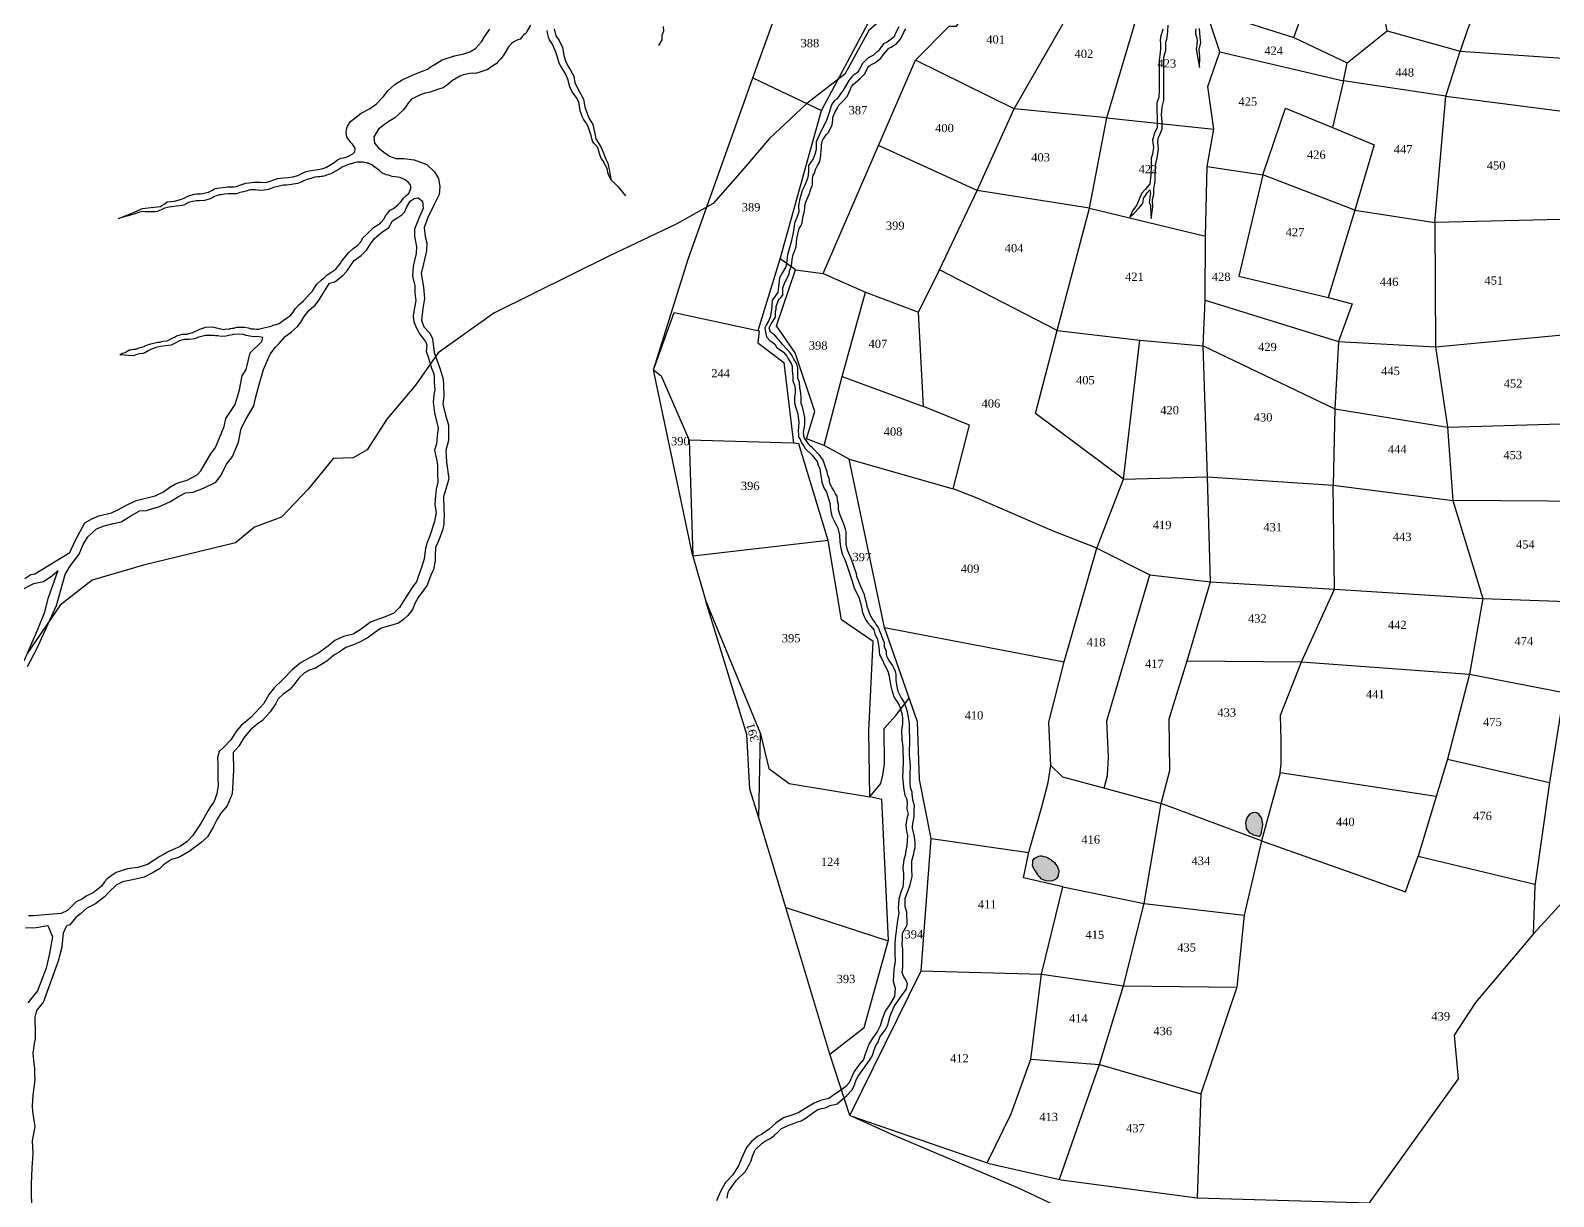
# Model space of a CAD drawing. Header units: inches. Extents: x 52 to 875, y -20 to 782.
# Drawn here: x 424.8 to 661.5, y 295.7 to 476.9 of the extents above; entities that cross this region are included whole.
import ezdxf

# ---------------------------------------------------------------- set-up
doc = ezdxf.new("R2010")
doc.units = ezdxf.units.IN
doc.header["$MEASUREMENT"] = 0
doc.linetypes.add('ACAD_ISO02W100', pattern=[15, 12, -3])
doc.linetypes.add('BORDER', pattern=[1.75, 0.5, -0.25, 0.5, -0.25, 0, -0.25])
for name, color, linetype in [('CARTTRACK', 30, 'ACAD_ISO02W100'), ('NALA', 4, 'Continuous'), ('SURVEY_BND', 7, 'Continuous'), ('SURVEY_NO', 7, 'Continuous'), ('WATER_BODY', 4, 'Continuous')]:
    doc.layers.add(name, color=color, linetype=linetype)
doc.layers.add('VILL_BOUNDARY', color=6, linetype='BORDER', lineweight=30)
doc.styles.get("Standard").update_dxf_attribs({"font": 'TIMES.TTF'})

msp = doc.modelspace()

# ---------------------------------------------------------------- hatches: boundary and pattern name
at = {"layer": 'WATER_BODY', "linetype": 'ByBlock'}
h = msp.add_hatch(dxfattribs=at)
h.set_pattern_fill('DASH', color=256, scale=10, style=0)
h.paths.add_polyline_path([(584.6, 346.36), (584.43, 346.8), (584.34, 347.05), (584.07, 347.38), (583.91, 347.6), (583.66, 347.83), (583.47, 348), (583.36, 348.09), (583.13, 348.19), (582.99, 348.31), (582.82, 348.41), (582.59, 348.48), (582.23, 348.55), (581.99, 348.64), (581.77, 348.65), (581.5, 348.6), (581.01, 348.4), (580.76, 348.22), (580.58, 347.91), (580.55, 347.58), (580.53, 347.16), (580.71, 346.63), (580.96, 346.32), (581.27, 345.83), (581.44, 345.48), (581.71, 345.28), (581.88, 345.09), (582.05, 344.98), (582.33, 344.87), (582.66, 344.78), (583.1, 344.72), (583.6, 344.75), (584.07, 344.96), (584.22, 345.13), (584.37, 345.29), (584.45, 345.46), (584.57, 345.94), (584.62, 346.05)])
h.paths.add_polyline_path([(616.33, 353.57), (616.22, 354.07), (616.14, 354.44), (615.99, 354.69), (615.79, 354.99), (615.68, 355.12), (615.55, 355.22), (615.39, 355.32), (615.12, 355.38), (614.71, 355.33), (614.47, 355.23), (614.2, 355.05), (613.85, 354.68), (613.66, 354.06), (613.62, 353.72), (613.68, 353.44), (613.73, 352.91), (614, 352.53), (614.2, 352.3), (614.49, 352.11), (614.87, 351.92), (615.29, 351.79), (615.61, 351.73), (615.83, 351.71), (615.97, 351.85), (616.07, 352.07), (616.12, 352.31), (616.17, 352.7), (616.24, 353.12)])
h.paths.add_polyline_path([(366.63, 584.48), (366.45, 585.31), (366.24, 585.86), (365.96, 586.33), (365.78, 586.39), (365.52, 586.57), (365.28, 586.57), (364.94, 586.57), (364.65, 586.35), (364.21, 585.98), (363.89, 585.6), (363.52, 585.16), (363.17, 584.72), (362.7, 584.33), (362.09, 583.96), (361.7, 583.67), (361.26, 583.28), (361, 582.7), (361, 582.12), (361.14, 581.65), (361.37, 581.44), (361.57, 581.3), (362.25, 581.24), (362.62, 581.25), (363.08, 581.26), (363.88, 581.58), (364.24, 581.76), (364.47, 581.92), (364.98, 582.14), (365.54, 582.53), (365.77, 582.82), (366.25, 583.32), (366.34, 583.5), (366.45, 583.73)])
h.paths.add_polyline_path([(689.31, 597.19), (688.65, 597.72), (688.38, 597.76), (687.85, 597.63), (687.6, 597.49), (687.11, 597.18), (686.94, 596.96), (686.68, 596.78), (687.26, 596.32), (688.26, 596.18), (689.15, 596.66)])

# ---------------------------------------------------------------- linework, layer by layer
at = {"layer": 'CARTTRACK', "linetype": 'ByBlock'}
for points in [[(598.89, 506.63), (588.19, 504.1), (585.86, 503.54), (583.14, 504), (580.86, 503.68), (575.99, 498.14), (571.46, 493.9), (567.62, 489.2), (561.86, 482.85), (555.1, 476.9), (551.36, 470.14)], [(551.36, 470.14), (545.47, 465.56), (539.65, 460.13), (535.04, 454.75), (530.89, 450.01), (525.16, 446.83), (514.7, 441.87), (496.82, 432.97), (488.14, 426.8), (484.65, 421.78), (480.2, 416.52), (477.12, 411.75), (474.93, 410.53), (471.83, 410.41), (467.94, 405.63), (463.81, 401.26), (459.59, 399.73), (456.68, 397.3), (442.34, 393.82), (434.36, 391.51), (429.42, 387.63), (424.3, 380.12)]]:
    msp.add_lwpolyline(points, dxfattribs=at)
at = {"layer": 'NALA'}
for points in [[(423.9, 391.77), (424.83, 392.36), (425.48, 392.5), (430.91, 395.81), (431.73, 397.63), (433.25, 400.43), (434.31, 401.02), (435.43, 401.51), (437.4, 401.94), (438.39, 402.4), (439.63, 403.1), (441.24, 403.87), (444.19, 404.6), (445.46, 405.21), (446.44, 405.95), (447.31, 406.44), (448.05, 406.72), (449.14, 407.02), (449.81, 407.42), (450.72, 407.85), (451.27, 408.48), (452.21, 410.08), (452.81, 411.15), (453.55, 412.13), (454.9, 415.38), (455.18, 416.63), (456.6, 418.8), (457.26, 421.06), (457.69, 423.26), (458.34, 424.22), (458.92, 426.83), (460.74, 428.6), (460.93, 429.21), (460.1, 429.37), (459.51, 429.32), (458.89, 429.41), (458.34, 429.53), (457.91, 429.67), (457.1, 429.7), (456.39, 429.66), (455.86, 429.55), (455.13, 429.42), (454.41, 429.34), (453.9, 429.44), (453.76, 429.44), (453.67, 429.46), (453.57, 429.48), (453.27, 429.51), (453.17, 429.51), (453.04, 429.53), (452.87, 429.54), (452.74, 429.54), (452.61, 429.54), (452.45, 429.54), (452.14, 429.54), (451.97, 429.53), (451.39, 429.37), (450.91, 429.25), (450.59, 429.08), (450.21, 429), (449.47, 428.89), (448.7, 428.89), (447.94, 428.69), (447.17, 428.28), (446.66, 427.99), (445.77, 427.89), (445.02, 427.8), (444.32, 427.65), (443.6, 427.41), (443.08, 427.14), (442.59, 426.81), (442.25, 426.73), (441.76, 426.67), (441.35, 426.58), (440.83, 426.37), (438.68, 426.52), (439.05, 426.76), (439.49, 426.89), (439.65, 426.98), (439.82, 427.08), (439.95, 427.16), (440.13, 427.28), (440.36, 427.31), (440.62, 427.34), (440.84, 427.37), (441.02, 427.38), (441.21, 427.41), (441.63, 427.58), (442.28, 427.78), (442.44, 427.81), (442.57, 427.89), (442.7, 427.98), (442.86, 428.04), (443.05, 428.08), (443.49, 428.2), (444.38, 428.44), (444.57, 428.48), (444.72, 428.48), (444.84, 428.5), (445.04, 428.55), (445.23, 428.61), (445.44, 428.65), (446.06, 428.7), (446.94, 429.13), (447.17, 429.25), (447.51, 429.44), (447.7, 429.51), (448.44, 429.74), (448.72, 429.75), (449.08, 429.75), (449.25, 429.78), (449.46, 429.82), (449.62, 429.88), (450.02, 429.99), (450.57, 430.23), (450.68, 430.3), (450.89, 430.41), (451.14, 430.5), (451.45, 430.61), (452.05, 430.83), (453.08, 430.85), (453.5, 430.74), (453.67, 430.69), (453.97, 430.64), (454.77, 430.47), (455.2, 430.53), (455.51, 430.5), (455.72, 430.56), (455.78, 430.59), (455.93, 430.62), (456.13, 430.65), (456.4, 430.66), (456.89, 430.79), (457.1, 430.8), (457.37, 430.82), (457.66, 430.83), (457.93, 430.83), (458.07, 430.82), (458.62, 430.7), (458.95, 430.58), (459.09, 430.54), (459.3, 430.53), (459.54, 430.53), (459.88, 430.51), (460.27, 430.51), (460.63, 430.63), (462.36, 431.04), (462.48, 431.1), (463, 431.22), (463.42, 431.38), (464.05, 431.85), (464.73, 432.31), (465.18, 432.64), (465.62, 433.14), (466, 433.7), (466.5, 434.26), (467.21, 434.88), (467.71, 435.44), (468.22, 435.97), (468.63, 436.41), (468.95, 436.95), (469.3, 437.5), (469.96, 438.14), (470.47, 438.55), (470.91, 438.92), (471.62, 439.39), (472.25, 439.85), (472.58, 440.26), (472.94, 440.67), (473.14, 441.02), (474.21, 442.39), (474.95, 443.05), (475.61, 443.52), (476.17, 444.13), (476.46, 444.7), (476.97, 445.16), (477.63, 445.83), (478.1, 446.28), (478.79, 446.71), (479.08, 446.89), (479.3, 447.12), (479.69, 447.62), (480.06, 448.26), (480.42, 448.68), (480.77, 449.04), (480.88, 449.11), (481.1, 449.2), (481.27, 449.32), (481.46, 449.45), (481.67, 449.57), (481.83, 449.76), (482.41, 450.35), (482.78, 450.87), (483.19, 451.26), (483.6, 451.6), (483.88, 452.35), (483.91, 452.61), (483.89, 452.78), (483.81, 453), (483.54, 453.29), (483.05, 453.7), (482.19, 454.08), (481.49, 454.18), (481, 454.22), (480.43, 454.41), (480.08, 454.49), (479.39, 454.82), (479.04, 455.18), (478.3, 455.67), (477.83, 456.02), (477.5, 456.2), (477.29, 456.28), (477.11, 456.32), (476.94, 456.36), (476.72, 456.39), (476.52, 456.44), (476.31, 456.44), (476.07, 456.44), (475.79, 456.44), (475.59, 456.44), (475.16, 456.36), (474.65, 456.2), (474.52, 456.17), (474.23, 456.07), (473.71, 455.9), (473.24, 455.68), (472.59, 455.26), (472.29, 455.13), (471.85, 454.85), (471.46, 454.65), (470.94, 454.46), (470.4, 454.27), (470.18, 454.24), (469.99, 454.21), (469.75, 454.2), (469.46, 454.15), (468.98, 454.14), (468.34, 453.94), (467.78, 453.74), (467.29, 453.53), (466.84, 453.36), (466.27, 453.13), (465.38, 452.96), (464.56, 452.88), (464.06, 452.87), (463.42, 452.73), (462.57, 452.5), (461.78, 452.19), (461.1, 452.1), (460.48, 452.04), (460.08, 452.08), (459.73, 452.16), (459.31, 452.17), (458.89, 452.15), (458.34, 451.95), (457.89, 451.83), (457.31, 451.72), (456.85, 451.55), (456.35, 451.54), (455.84, 451.51), (455.53, 451.52), (454.93, 451.47), (454.41, 451.39), (454.14, 451.38), (453.83, 451.28), (453.3, 451.05), (452.96, 450.85), (452.56, 450.68), (451.84, 450.5), (451.07, 450.44), (450.57, 450.44), (449.99, 450.33), (449.33, 450.19), (448.61, 449.79), (448, 449.69), (447.5, 449.61), (446.69, 449.5), (446.36, 449.45), (446.09, 449.43), (445.86, 449.36), (445.61, 449.29), (445.33, 449.17), (445.19, 449.08), (444.72, 448.88), (444.5, 448.8), (444.14, 448.73), (443.92, 448.71), (443.73, 448.76), (443.13, 448.72), (442.78, 448.75), (442.55, 448.76), (442.36, 448.78), (442.01, 448.73), (441.72, 448.7), (441.41, 448.56), (441.06, 448.45), (438.47, 447.68), (440.42, 448.5), (441.48, 448.96), (442.22, 449.23), (443.95, 449.44), (444.53, 449.49), (444.98, 449.59), (445.23, 449.74), (445.58, 449.93), (446.03, 450.3), (447.2, 450.4), (448.13, 450.66), (448.68, 450.84), (449.26, 451.17), (449.71, 451.35), (450.28, 451.5), (450.67, 451.51), (450.99, 451.52), (451.24, 451.53), (451.56, 451.6), (452.02, 451.68), (452.46, 451.79), (453.09, 452.12), (453.27, 452.25), (453.55, 452.38), (454.19, 452.46), (455.14, 452.59), (455.39, 452.63), (455.96, 452.63), (456.39, 452.63), (456.78, 452.68), (457.66, 452.96), (458.28, 453.2), (458.74, 453.25), (459.57, 453.36), (460.53, 453.34), (461.35, 453.32), (462.18, 453.55), (463.19, 453.91), (464.1, 454.01), (464.9, 454.08), (465.58, 454.17), (466.35, 454.4), (466.96, 454.7), (467.5, 454.94), (468.09, 455.12), (468.78, 455.22), (469.47, 455.34), (470.1, 455.4), (470.69, 455.64), (471.34, 456), (471.98, 456.39), (472.49, 456.84), (473.07, 457.08), (473.51, 457.11), (474, 457.3), (474.88, 457.73), (475.21, 458.08), (475.25, 458.47), (475.2, 458.75), (475.07, 458.95), (474.84, 459.23), (474.63, 459.46), (474.25, 459.95), (473.94, 460.32), (473.87, 461.09), (473.89, 461.57), (474.04, 462.04), (474.52, 462.79), (476.2, 464.05), (477.6, 464.78), (478.55, 465.51), (479.68, 466.66), (480.31, 467.53), (481.46, 468.59), (482.56, 469.23), (483.57, 469.72), (484.63, 470.18), (486.52, 470.89), (487.08, 471.3), (487.52, 471.56), (488.75, 472.37), (490.67, 473), (492.12, 473.27), (493.05, 473.62), (493.93, 474.1), (494.88, 475.13), (495.4, 476.01), (496.2, 477.1)], [(502.49, 477.72), (501.99, 476.84), (501.83, 476.51), (501.48, 476.24), (501.27, 476.02), (500.88, 475.59), (500.54, 475.47), (500.01, 475.2), (499.58, 474.97), (499.09, 474.4), (498.55, 473.5), (498.25, 472.97), (497.78, 472.39), (497.49, 472.08), (497.16, 471.74), (496.64, 471.44), (495.75, 470.82), (495.42, 470.71), (494.48, 470.38), (493.98, 470.23), (493.45, 470.26), (493.07, 470.23), (492.58, 470.11), (492.05, 470.05), (491.5, 469.84), (490.75, 469.37), (490.45, 469.21), (489.65, 468.51), (488.92, 468.03), (488.21, 467.81), (486.93, 467.33), (486.2, 467.2), (485.62, 467), (484.42, 466.44), (484.02, 466.26), (483.44, 465.59), (483.16, 465.17), (482.74, 464.58), (481.44, 463.32), (480.33, 462.65), (479.83, 462.3), (478.86, 461.58), (478.16, 460.38), (478.24, 459.42), (478.88, 458.69), (479.7, 457.99), (480.61, 457.39), (481.55, 457.03), (482.82, 457.03), (484.41, 456.82), (486.37, 456.09), (487.59, 454.96), (488.2, 453.92), (488.39, 452.6), (488.31, 451.44), (487.48, 449.79), (486.53, 447.83), (485.98, 446.29), (486.15, 444.92), (486.4, 443.93), (486.32, 442.67), (485.87, 440.66), (485.5, 439.13), (485.89, 437.01), (486.01, 435.25), (485.75, 433.72), (485.58, 431.91), (485.92, 430.86), (486.85, 429.87), (487.29, 429.01), (487.54, 426.89), (488.45, 424.28), (488.93, 422.72), (488.98, 421.75), (489.04, 420.1), (488.9, 418.77), (489.29, 417.19), (489.77, 415.6), (489.74, 414.76), (489.74, 413.2), (489.37, 411.66), (489.38, 410.79), (489.43, 409.84), (489.83, 407.22), (488.98, 404.46), (489.03, 402.55), (489.06, 401.43), (489.04, 400.75), (489.04, 400.19), (488.9, 399.4), (488.41, 398.12), (488.11, 397.34), (487.76, 396.56), (487.68, 395.4), (487.68, 394.51), (487.43, 393.17), (487.03, 392.26), (486.46, 390.7), (485.77, 389.76), (485.06, 388.81), (484.55, 387.87), (484.15, 386.92), (483.43, 386.01), (482.76, 385.39), (482, 384.79), (481.32, 384.63), (480.23, 384.28), (479.29, 384.06), (478.1, 383.19), (477.1, 382.49), (475.92, 381.85), (474.99, 381.44), (473.78, 381.05), (472.77, 380.33), (471.93, 379.86), (470.85, 378.91), (469.01, 377.77), (468.25, 377.57), (467.37, 377.08), (466.48, 376.25), (465.9, 375.41), (465.11, 374.52), (464.04, 373.79), (463.31, 373.05), (462.93, 372.31), (462.07, 371.04), (460.87, 369.71), (460, 369.1), (458.92, 368.2), (457.94, 366.98), (457.15, 365.68), (456.3, 364.7), (456.34, 361.97), (456.13, 358.27), (455.38, 356.43), (454.38, 355.26), (453.82, 354.37), (453.18, 353.11), (452.29, 351.62), (451.29, 350.67), (449.47, 349.31), (447.83, 348.37), (446.7, 348.09), (445.48, 347.24), (444.83, 346.63), (443.87, 346.05), (442.45, 345.34), (440.66, 344.94), (439.09, 344.59), (438.1, 344.11), (437.09, 343.11), (436.32, 342.28), (434.88, 341.17), (433.53, 340.52), (432.58, 339.66), (431.82, 339.06), (430.88, 337.87), (430.45, 337.84)], [(506.96, 471.86), (506.96, 471.86), (506.68, 472.77), (506.44, 473.53), (506.35, 473.83), (506.14, 474.28), (505.9, 474.79), (505.46, 475.45), (505.29, 475.87), (505.18, 476.29), (505.11, 476.93)], [(506.17, 477.19), (506.45, 476.07), (506.98, 475.37), (507.45, 474.29), (507.69, 473.1), (507.96, 472.21), (508.31, 471.4), (508.74, 470.77), (509.21, 469.84), (509.37, 468.76), (510.04, 467.5), (510.73, 466.22), (510.96, 465.03), (511.34, 463.85), (511.67, 463.16), (512.21, 462.29), (512.49, 460.89), (512.68, 460.1), (513.02, 459.52), (513.55, 458.61), (513.89, 457.75), (514.15, 457.02), (514.5, 456.3), (514.77, 455.04), (514.97, 453.76), (516.11, 452.63), (517.24, 451.21)], [(523.14, 477.55), (523.16, 476.8), (522.89, 476.16), (522.93, 475.44), (522.37, 474.59)], [(559.75, 477.51), (559.18, 476.39), (559.01, 475.91), (557.91, 475.12), (557.35, 474.82), (556.51, 473.68), (556.24, 473.48), (555.79, 473.09), (554.96, 472.66), (554.07, 471.81), (553.5, 470.71), (553.25, 470.33), (552.96, 470.15), (552.71, 469.97), (552.45, 469.71), (551.97, 469.17), (551.39, 468.14), (551.11, 467.66), (550.57, 466.9), (550.13, 466.25), (549.73, 466.03), (549.28, 465.37), (548.9, 464.15), (548.52, 462.91), (548.04, 462.03), (547.43, 460.73), (546.92, 459.63), (546.92, 458.42), (546.68, 457.62), (546.44, 456.97), (546.05, 456.47), (545.72, 455.94), (545.7, 455.01), (545.61, 454.06), (545.16, 452.97), (544.74, 452.05), (544.3, 450.56), (544.14, 449.74), (544.2, 448.73), (543.9, 447.87), (543.55, 446.99), (543.42, 446.07), (543.25, 445.24), (543.07, 444.28), (542.82, 443.28), (542.46, 442.13), (542.36, 441.05), (542.16, 440.18), (541.65, 439.31), (541.19, 438.46), (541.05, 437.1), (540.92, 436.25), (540.4, 435.45), (540.06, 435.01), (540.02, 434.18), (539.95, 433.49), (539.73, 432.35), (539.51, 431.74), (539.11, 431.11), (538.94, 430.69), (539.01, 430.01), (539.16, 429.32), (539.74, 428.7), (540.15, 428.45), (540.47, 428.15), (540.74, 427.72), (541.15, 427.37), (541.83, 426.92), (542.33, 426.32), (542.53, 425.87), (543.07, 425.04), (543.18, 424.7), (543.18, 424.13), (543.26, 423.07), (543.26, 422.49), (543.43, 422.05), (543.56, 421.65), (543.63, 421.11), (543.63, 420.56), (543.53, 419.96), (543.53, 419.56), (543.53, 419.03), (543.74, 418.3), (543.91, 417.86), (544.07, 417.29), (544.12, 416.86), (544.19, 416.02), (544.17, 415.25), (544.08, 414.71), (544.17, 414.13), (544.17, 413.74), (544.43, 413.43), (544.55, 412.93), (544.98, 412.31), (545.19, 411.97), (546.34, 410.88), (546.6, 410.52), (547.05, 409.95), (547.19, 409.38), (547.46, 408.83), (547.52, 408.38), (547.64, 407.74), (547.75, 406.74), (548.11, 405.84), (548.51, 405.18), (548.7, 404.5), (549.02, 403.51), (549.14, 402.43), (549.35, 401.46), (549.91, 400.29), (550.26, 399.6), (550.52, 398.48), (550.59, 397.43), (550.72, 396.4), (550.97, 395.43), (551.33, 394.71), (551.54, 394.13), (552.46, 391.49), (552.86, 390.15), (553.48, 388.94), (553.8, 387.95), (554, 387.04), (554.1, 386.47), (554.54, 385.37), (554.89, 384.91), (555.39, 384.32), (555.85, 383.8), (556.03, 383.17), (556.42, 382.25), (556.63, 381.08), (556.76, 379.89), (557.11, 379.27), (557.56, 378.24), (558.03, 377.36), (558.26, 376.57), (558.31, 376.14), (558.5, 375), (558.68, 374.21), (559.01, 373.25), (559.39, 372.75), (559.79, 372.09), (559.93, 371.68), (560.23, 370.79), (560.29, 370.08), (560.29, 369.15), (560.15, 368.19), (560.23, 366.77), (560.34, 365.48), (560.39, 363.08), (560.33, 360.84), (560.51, 358.9), (560.66, 358.08), (560.91, 357.58), (561.04, 356.98), (561.01, 355.94), (561.18, 355.14), (561.06, 354.67), (560.81, 353.51), (560.88, 352.83), (560.98, 352.23), (561.09, 351.83), (561.05, 350.98), (561, 350.21), (560.83, 349.48), (560.73, 348.7), (560.51, 348.06), (560.38, 346.81), (560.45, 345.84), (560.45, 345.36), (560.41, 344.31), (560.36, 343.76), (560.05, 343.01), (559.74, 341.91), (559.69, 341.14), (559.65, 340.56), (559.73, 339.74), (559.53, 338.68), (559.16, 335.78), (559.13, 335), (559.1, 334.11), (559.11, 333.4), (559.18, 332.31), (558.95, 330.98), (558.86, 329.19), (559.18, 328.08), (559.08, 326.81), (558.42, 325.63), (557.63, 324.54), (557.11, 323.1), (556.84, 322.21), (556.44, 321.43), (555.7, 320.39), (555.14, 319.48), (554.53, 317.82), (554.24, 317.02), (553.64, 316.26), (552.79, 315.16), (552.01, 313.4), (551.49, 312.8), (550.68, 312.18), (549.78, 311.64), (548.88, 310.95), (547.55, 310.63), (546.58, 310.22), (545.16, 309.38), (544.18, 308.79), (543.13, 308.37), (541.82, 307.94), (540.67, 307.14), (539.6, 306.2), (538.58, 305.45), (537.77, 305.03), (536.85, 304.28), (536.06, 303.35), (535.31, 301.64), (534.84, 300.46), (533.93, 299.09), (532.79, 297.89), (532.01, 296.51), (531.42, 295.04)], [(533.04, 295.46), (533.15, 296.17), (533.3, 296.6), (533.84, 297.33), (534.53, 298.24), (535.84, 299.54), (536.52, 300.72), (536.81, 301.24), (536.99, 301.97), (537.44, 302.95), (538.52, 303.98), (539.14, 304.41), (539.63, 304.67), (540.08, 304.94), (540.41, 305.25), (540.95, 305.7), (541.5, 306.27), (542.63, 306.79), (543.37, 307.06), (543.88, 307.26), (544.54, 307.46), (545.35, 307.94), (546.33, 308.67), (546.71, 308.92), (547.14, 309.25), (547.71, 309.38), (548.32, 309.49), (549.09, 309.83), (550.18, 310.12), (550.94, 310.81), (551.65, 311.43), (552.49, 312.29), (552.86, 313.06), (553.11, 313.86), (553.4, 314.42), (554.46, 315.85), (555.25, 316.95), (555.66, 317.6), (555.75, 317.99), (555.87, 318.36), (556.03, 318.78), (556.23, 319.29), (556.47, 319.61), (556.77, 320.47), (557.08, 320.89), (557.36, 321.25), (557.55, 321.49), (557.76, 321.85), (558.02, 322.35), (558.2, 322.99), (558.4, 323.75), (558.99, 325.15), (559.21, 325.57), (559.83, 326.44), (560.42, 327.25), (560.92, 327.93), (561.07, 328.76), (560.8, 329.51), (560.53, 329.86), (560.27, 330.51), (560.34, 331.3), (560.36, 332.74), (560.36, 333.2), (560.36, 334.14), (560.27, 334.89), (560.3, 335.66), (560.33, 336.63), (561.02, 337.92), (560.99, 339.89), (560.75, 340.72), (560.71, 342.05), (561.17, 343.29), (561.49, 344.15), (561.81, 345.44), (561.76, 346.58), (561.76, 347.86), (562.05, 348.94), (562.11, 349.39), (562.26, 349.9), (562.27, 350.73), (562.23, 351.19), (562.15, 351.87), (561.84, 352.93), (561.84, 353.3), (561.9, 353.64), (562.01, 354.12), (562.11, 354.82), (562.13, 355.79), (562.16, 356.41), (561.93, 357.38), (561.85, 357.86), (561.79, 358.25), (561.79, 358.54), (561.71, 358.8), (561.55, 359.25), (561.48, 359.94), (561.49, 360.52), (561.5, 361.01), (561.52, 361.47), (561.53, 362.41), (561.48, 363.38), (561.45, 363.77), (561.42, 364.28), (561.42, 365.35), (561.46, 365.84), (561.39, 369.24), (561.3, 369.9), (561.1, 371.01), (560.91, 371.57), (560.69, 372.28), (560.52, 372.65), (560.1, 373.24), (559.63, 374.18), (559.44, 375.22), (559.35, 375.96), (559.33, 376.39), (559.33, 376.9), (559.2, 377.32), (558.96, 377.86), (558.75, 378.26), (558.26, 379.02), (558.02, 379.39), (557.87, 379.66), (557.8, 379.97), (557.8, 380.4), (557.54, 381.14), (557.54, 381.47), (557.52, 381.78), (557.38, 382.11), (557.26, 382.36), (557.15, 382.64), (557.05, 382.96), (556.8, 383.59), (556.62, 383.97), (556.41, 384.36), (556.24, 384.59), (556.02, 384.99), (555.62, 385.52), (555.28, 386.12), (554.81, 387.39), (554.79, 387.85), (554.59, 388.33), (554.43, 389.19), (553.66, 390.89), (553.4, 391.53), (553.23, 392.08), (553.16, 392.47), (552.33, 394.88), (551.78, 396.14), (551.55, 397.07), (551.55, 397.97), (551.55, 398.99), (551.43, 399.42), (551.12, 400.36), (550.61, 401.58), (550.36, 402.4), (550.39, 403.25), (550.2, 403.84), (550.18, 404.56), (549.91, 404.9), (549.78, 405.14), (549.66, 405.41), (549.5, 405.67), (549.39, 405.86), (549.17, 406.21), (549.01, 406.59), (548.98, 406.85), (548.95, 407.14), (548.71, 407.81), (548.61, 408.31), (548.25, 409.39), (548.11, 409.82), (547.97, 410.13), (547.62, 410.64), (547.4, 410.94), (546.31, 412.06), (546.01, 412.34), (545.68, 412.67), (545.53, 412.96), (545.35, 413.21), (545.09, 413.57), (544.97, 413.8), (544.97, 414.03), (544.94, 414.51), (545.12, 415.62), (545.12, 416.18), (545.12, 416.76), (544.99, 417.51), (544.77, 418.44), (544.56, 418.97), (544.54, 419.92), (544.49, 420.44), (544.48, 420.92), (544.38, 421.41), (544.31, 422.25), (544.06, 422.9), (544.03, 423.67), (544.03, 424.44), (543.9, 425.1), (543.42, 425.84), (543.11, 426.46), (542.88, 426.84), (541.72, 428.07), (541.36, 428.52), (540.4, 429.6), (539.81, 430.06), (539.61, 430.72), (539.9, 431.31), (540.6, 432.36), (540.56, 432.78), (540.56, 433.06), (540.6, 433.27), (540.66, 433.58), (540.69, 434.01), (540.99, 434.9), (541.13, 435.16), (541.39, 435.41), (541.69, 435.8), (541.74, 436.35), (541.74, 436.94), (542.08, 437.86), (542.71, 439.06), (542.77, 439.51), (543.05, 440.33), (543.17, 441.28), (543.21, 441.62), (543.34, 442.09), (543.46, 442.45), (543.79, 443.32), (543.91, 444.59), (544.26, 446.15), (544.56, 446.62), (544.72, 447.05), (544.75, 447.39), (544.84, 447.91), (545.1, 448.82), (545.13, 449.4), (545.13, 449.74), (545.28, 450.24), (545.66, 451.11), (545.85, 451.59), (545.89, 451.8), (546, 452.17), (546.1, 452.41), (546.3, 452.92), (546.35, 453.84), (546.43, 454.42), (546.62, 454.72), (546.77, 455.33), (547.08, 455.93), (547.47, 456.58), (547.63, 457.46), (547.63, 457.82), (547.65, 458.09), (547.67, 458.29), (547.7, 458.72), (547.7, 459.14), (547.88, 459.83), (547.93, 459.94), (548.12, 460.21), (548.3, 460.47), (548.48, 460.74), (548.76, 461.02), (549.06, 461.6), (549.38, 462.25), (549.42, 462.6), (549.5, 463.09), (549.5, 463.44), (549.86, 464.28), (550.19, 464.92), (550.44, 465.29), (550.71, 465.6), (551.04, 465.95), (551.69, 466.67), (552.24, 467.8), (552.38, 468.21), (552.67, 468.55), (553.68, 469.38), (554.4, 470.15), (554.73, 470.68), (554.92, 471.17), (555.07, 471.39), (555.23, 471.5), (555.62, 471.71), (556.14, 471.93), (556.94, 472.6), (557.36, 473.21), (557.69, 473.57), (557.99, 473.93), (558.2, 474.15), (558.55, 474.32), (558.87, 474.52), (559.31, 474.78), (559.98, 475.58), (560.49, 476.55), (560.82, 477.2)], [(600.75, 477.14), (600.38, 475.87), (600.36, 475.38), (600.39, 474.83), (600.41, 474.54), (600.41, 474.11), (600.34, 473.48), (600.21, 472.23), (600.21, 471.32), (600.19, 470.01), (600.19, 469.21), (600.19, 468.28), (600.19, 467.76), (600.14, 466.52), (599.84, 465.65), (599.82, 464.97), (599.84, 464.22), (599.87, 463.63), (599.88, 462.96), (599.91, 461.81), (599.4, 460.89), (599.3, 460.37), (599.17, 459.92), (599.2, 459.47), (599.32, 458.74), (599.18, 457.71), (598.94, 457.06), (598.94, 456.65), (598.94, 456.24), (598.94, 455.88), (598.88, 454.45), (598.79, 453.57), (598.73, 453.08), (598.36, 452.64), (598.02, 452.23), (597.44, 451.56), (597.08, 450.73), (596.75, 449.83), (596.42, 449.34), (596.12, 449.02), (595.66, 447.95), (596.29, 448.55), (597.01, 449.23), (597.36, 449.66), (597.56, 449.94), (597.72, 450.25), (597.74, 450.85), (598.01, 451.16), (598.34, 451.69), (598.73, 452.16), (598.86, 451.6), (598.76, 451.04), (598.69, 450.5), (598.66, 450.17), (598.84, 449.8), (598.86, 449.42), (598.97, 447.68), (599.19, 449.47), (599.16, 450.64), (599.37, 451.43), (599.37, 452.24), (599.6, 453.49), (599.62, 455.96), (599.92, 457.46), (600.11, 458.55), (600.01, 459.52), (600.03, 460.16), (600.29, 460.71), (600.67, 461.62), (600.67, 462.77), (600.58, 463.76), (600.67, 465.06), (600.94, 466.11), (600.92, 467.17), (600.92, 468.29), (600.9, 469.51), (600.92, 470.39), (600.9, 472.75), (601.07, 473.36), (601.22, 473.83), (601.22, 474.35), (601.25, 475.08), (601.4, 475.56), (601.5, 476.27), (601.57, 476.81), (601.61, 477.72)], [(605.9, 477.19), (605.87, 476.81), (605.84, 476.42), (605.98, 475.91), (606.1, 475.38), (606.06, 474.66), (605.96, 473.99), (606.1, 473.16), (606.47, 471.16), (606.52, 472.87), (606.41, 473.94), (606.66, 475.05), (606.59, 475.89), (606.47, 477.22)], [(515.39, 453.35), (514.97, 453.76), (514.63, 454.52), (514.51, 454.83), (514.45, 455.21), (514.43, 455.46), (514.15, 455.95), (513.74, 456.7), (513.56, 456.97), (513.4, 457.36), (513.21, 457.82), (512.96, 458.73), (512.55, 459.22), (512.34, 459.42), (512.12, 459.71), (511.95, 460.61), (511.68, 461.38), (511.56, 461.63), (511.44, 461.98), (511.31, 462.28), (511.14, 462.58), (510.96, 462.81), (510.75, 463.15), (510.55, 463.56), (510.35, 464.03), (510.21, 464.42), (510.14, 465.08), (510.07, 465.56), (509.74, 466.34), (509.4, 466.82), (508.95, 467.47), (508.6, 468.15), (508.29, 469.36), (507.93, 470.19), (507.37, 471.12), (507.21, 471.39), (506.96, 471.86)], [(424.35, 378.08), (425.79, 380.81), (428.85, 387.56), (430.19, 392.37), (430.93, 393.64), (432.38, 395.56), (433.01, 397.04), (433.7, 398.25), (435.07, 399.48), (436.24, 399.93), (437.66, 400.29), (438.9, 400.56), (440.41, 401.51), (441.76, 402.29), (442.82, 402.31), (443.82, 402.61), (444.84, 402.94), (446.56, 403.72), (447.82, 404.49), (448.9, 405.05), (450.07, 405.17), (451.66, 405.8), (453.59, 406.73), (454.42, 407.83), (455.25, 409.52), (456.17, 410.71), (457.14, 412.95), (457.56, 415.09), (458.31, 416.59), (459.49, 418.59), (459.79, 419.76), (460.35, 421.92), (461.02, 424.21), (462.06, 426.61), (462.88, 427.69), (463.45, 428.27), (464.39, 429.34), (465.38, 430.09), (466.27, 430.92), (466.79, 431.59), (467.35, 432.49), (468.03, 433.41), (468.45, 433.79), (469.06, 434.21), (469.57, 434.89), (470.21, 435.99), (471.26, 437.65), (472.09, 437.88), (473.33, 438.84), (473.98, 439.54), (475.1, 441.18), (476.18, 441.94), (477.01, 442.79), (477.71, 443.79), (478.24, 444.57), (479.36, 445.53), (480.47, 446.28), (481.08, 447.34), (481.88, 447.83), (482.49, 448.26), (482.9, 448.69), (483.3, 449.5), (483.8, 450.37), (484.43, 450.8), (485.07, 450.91), (485.71, 450.38), (485.82, 449.25), (485.19, 447.86), (484.47, 446.05), (484.47, 444.93), (484.76, 443.28), (484.73, 442.25), (484.26, 440.31), (484.15, 438.74), (484.55, 437.23), (484.55, 436.09), (484.67, 434.98), (484.45, 433.86), (484.29, 432.5), (484.35, 431.63), (484.85, 430.57), (485.3, 429.73), (485.59, 429.33), (485.9, 428.88), (486.2, 428.59), (486.37, 428.04), (486.27, 427.02), (486.53, 426.35), (487.12, 424.46), (487.5, 423.58), (487.55, 422.99), (487.55, 422.21), (487.63, 421.06), (487.48, 420.31), (487.39, 419.14), (487.59, 417.5), (487.93, 416.01), (488.17, 415.11), (488, 413.9), (487.88, 412.68), (487.57, 411.68), (487.97, 410.04), (488.06, 409.32), (488.06, 408.08), (488.08, 406.75), (487.82, 405.66), (487.68, 404.07), (487.62, 403.21), (487.86, 402), (487.57, 400.62), (486.85, 398.39), (486.45, 397.33), (486.2, 396.39), (486, 394.8), (485.55, 393.45), (485.16, 392.31), (484.76, 391.22), (484.2, 390.5), (483.19, 388.93), (482.15, 387.24), (481.24, 386.39), (479.92, 385.82), (478.86, 385.42), (477.62, 384.95), (476.17, 383.9), (474.93, 383.11), (473.45, 382.73), (472.08, 382.13), (471.13, 381.3), (469.43, 380.08), (468.05, 379.36), (466.7, 378.58), (465.49, 377.61), (463.96, 376), (462.69, 374.75), (461.84, 373.73), (461.05, 372.34), (459.05, 370.14), (457.53, 368.89), (456.84, 368.14), (455.92, 366.69), (454.81, 365.5), (454.11, 364.86), (453.87, 363.87), (453.91, 362.96), (453.89, 362.03), (453.89, 360.82), (453.98, 359.61), (453.76, 358.29), (453.31, 357.01), (452.76, 356.32), (452.39, 355.7), (451.33, 353.8), (449.96, 351.78), (449.12, 350.85), (448.06, 350.1), (446.89, 349.61), (446.08, 349.24), (445.57, 348.91), (444.88, 348.53), (443, 347.33), (441.47, 346.86), (439.9, 346.62), (439.02, 346.4), (438.09, 346.04), (437.36, 345.56), (436.72, 345.09), (436.32, 344.59), (435.81, 343.94), (434.52, 342.92), (433.46, 342.36), (432.86, 341.99), (431.9, 341.53), (430.54, 340.14), (429.58, 339.7), (425.2, 339.31), (424.49, 339.33)], [(429.11, 392.92), (428.13, 392.12), (426.82, 391.26), (425.27, 390.94), (423.27, 389.88)], [(428.99, 392.82), (427.5, 388.57), (426.91, 386.35), (425.8, 383.59), (423.79, 378.92)], [(424.01, 337.49), (425.66, 337.5), (427.5, 337.85), (428.2, 336.05), (427.76, 333.49), (427.24, 331.18), (425.9, 327.66), (424.36, 325.8)], [(425.15, 291.3), (424.93, 295.91), (424.98, 297.65), (425.08, 300.17), (425.2, 302.36), (425.12, 304.38), (425.53, 306.61), (425.17, 308.9), (425.1, 309.77), (425.2, 311.47), (425.53, 313.85), (425.48, 314.82), (425.48, 315.63), (425.35, 316.32), (425.22, 317.97), (425.4, 319.47), (425.58, 320.21), (425.58, 321.2), (425.58, 321.86), (425.53, 322.73), (425.53, 323.59), (425.76, 324.64), (426.83, 325.91), (429.14, 332.33), (429.71, 334.53), (429.95, 336.69), (430.45, 337.84)]]:
    msp.add_lwpolyline(points, dxfattribs=at)
at = {"layer": 'SURVEY_BND'}
for points in [[(621.13, 475.85), (625.64, 488.36), (627.28, 492.97), (629.99, 497.1), (628.79, 500.44), (626.04, 504.23), (622.17, 508.97), (614.74, 510.94), (612.56, 506.68), (614.51, 501.94), (614.09, 499.51), (629.51, 496.37)], [(635.61, 476.85), (633.91, 485.93), (636.84, 491.97), (639.1, 495.43), (640.35, 500.44), (657.58, 494.7)], [(543.7, 439.74), (541.31, 441.43), (547.73, 464.5), (555.01, 478.17), (567.44, 491.9), (570.24, 497.24)], [(537.04, 469.54), (543.2, 486.67), (555.01, 478.17)], [(577.69, 464.75), (562.33, 472.29), (567.58, 477.59), (568.7, 477.61), (575.08, 486.35)], [(592.08, 463.33), (577.69, 464.75), (586.86, 480.8), (588.46, 486.79)], [(653, 487.08), (650.67, 483.44), (648.1, 477.08), (647, 473.71), (684.96, 471.14)], [(592.08, 463.33), (597.47, 481.46), (607.27, 480.6)], [(609.62, 473.6), (607.27, 480.6), (609.68, 479.45), (621.13, 475.85), (629.39, 471.89)], [(644.74, 466.7), (628.82, 469.1), (629.39, 471.89), (635.61, 476.85), (647, 473.71)], [(607.66, 455.77), (608.7, 461.58), (607.74, 468.22), (609.62, 473.6), (628.82, 469.1)], [(644.74, 466.7), (647, 473.71)], [(571.94, 452.05), (556.58, 459.07), (562.33, 472.29)], [(521.61, 424.2), (527.02, 441.39), (537.04, 469.54), (547.73, 464.5)], [(628.82, 469.1), (627.14, 461.86), (633.62, 459.13), (630.62, 449.02), (643.04, 447.09)], [(662.63, 447.54), (643.04, 447.09), (644.74, 466.7), (665.28, 464.06)], [(589.38, 449.33), (571.94, 452.05), (577.69, 464.75)], [(630.62, 449.02), (616.29, 454.46), (619.83, 464.84), (627.14, 461.86)], [(589.38, 449.33), (592.08, 463.33), (608.7, 461.58)], [(547.98, 439.14), (556.58, 459.07)], [(607.33, 434.99), (607.41, 444.93), (607.66, 455.77), (616.29, 454.46), (612.58, 438.74), (626.46, 435.44)], [(584.36, 430.27), (566.06, 439.74), (571.94, 452.05)], [(584.36, 430.27), (589.38, 449.33), (607.41, 444.93)], [(630.62, 449.02), (626.46, 435.44), (630.2, 434.45), (628.05, 428.58), (643.16, 427.78)], [(643.04, 447.09), (643.16, 427.78), (666.17, 429.94)], [(537.86, 430.28), (541.31, 441.43)], [(548.15, 412.44), (545.41, 413.44), (546.71, 417.7), (543.63, 426.81), (540.72, 431), (543.7, 439.74), (547.98, 439.14), (554.54, 436.25)], [(590.53, 396.45), (583.64, 399.17), (576.66, 402.15), (571.94, 404.26), (568.17, 405.68), (570.73, 415.57), (563.57, 418.5), (562.79, 433.16), (566.06, 439.74)], [(550.91, 423.17), (554.54, 436.25), (562.79, 433.16)], [(607.06, 427.91), (607.33, 434.99), (628.05, 428.58)], [(521.61, 424.2), (524.84, 433.1), (538.06, 430.24), (537.84, 428.39), (541.86, 425.34), (543.38, 412.76)], [(594.64, 407.18), (580.99, 417.4), (584.36, 430.27), (597.17, 428.77)], [(594.64, 407.18), (597.17, 428.77), (607.06, 427.91)], [(628.05, 428.58), (627.5, 418.12), (644.99, 415.27)], [(607.72, 407.57), (607.06, 427.91), (627.5, 418.12)], [(643.16, 427.78), (644.99, 415.27), (667.92, 415.94)], [(527.73, 395.25), (521.61, 424.2), (522.81, 423.24), (527.15, 413.26)], [(552.01, 410.32), (548.15, 412.44), (550.91, 423.17), (563.57, 418.5)], [(627.5, 418.12), (627.24, 406.27)], [(644.99, 415.27), (645.81, 403.89)], [(548.75, 397.67), (544.2, 412.7), (543.35, 412.76), (527.15, 413.26), (527.73, 395.25)], [(557.52, 384.15), (552.01, 410.32), (568.17, 405.68)], [(590.53, 396.45), (594.64, 407.18), (607.72, 407.57)], [(608.19, 391.23), (607.72, 407.57), (627.24, 406.27)], [(627.44, 390.11), (627.24, 406.27), (645.81, 403.89)], [(668.04, 403.7), (645.81, 403.89), (650.51, 388.67), (666.57, 388.06)], [(555.23, 357.81), (555.09, 368.08), (555.73, 381.97), (550.84, 385.33), (548.75, 397.67), (527.73, 395.25), (529.77, 388.22)], [(583.37, 362.7), (583.07, 369.44), (585.42, 378.81), (590.53, 396.45), (598.76, 392.31)], [(591.65, 359.17), (592.15, 361.15), (592.35, 363.99), (592.23, 366.33), (592.07, 369.61), (598.76, 392.31), (608.19, 391.23)], [(604.53, 378.94), (608.19, 391.23), (627.44, 390.11)], [(538, 354.57), (536.61, 358.99), (536.13, 367.5), (529.77, 388.22), (538.26, 367.59)], [(622.31, 378.8), (627.44, 390.11), (650.51, 388.67)], [(650.51, 388.67), (648.4, 376.89), (663.07, 374.02)], [(682.49, 386.21), (666.57, 388.06), (663.07, 374.02), (660.86, 360.03), (658.56, 344), (658.32, 336.48)], [(564.75, 351.35), (562.96, 360.52), (562.65, 369.49), (557.52, 384.15), (585.42, 378.81)], [(616.12, 350.99), (600.53, 356.79), (601.85, 361.89), (601.76, 369.96), (604.53, 378.94), (622.31, 378.8)], [(619.02, 361.57), (619.16, 362.94), (619.16, 366.6), (619.05, 370.54), (622.31, 378.8), (648.4, 376.89)], [(648.4, 376.89), (645.02, 363.69), (660.86, 360.03)], [(552.15, 308.29), (549.03, 317.83), (554.38, 321.98), (558.13, 335.53), (557.1, 357.41), (555.23, 357.81), (556.96, 359.89), (557.28, 361.19), (557.5, 362.93), (557.45, 368.46), (559.29, 370.46), (561.37, 373.15)], [(542.16, 340.61), (538, 354.57), (538.26, 367.59), (539.55, 362.23), (542.71, 359.88), (555.23, 357.81)], [(585.23, 343.85), (579.12, 345.23), (579.95, 349.22), (581.95, 356.28), (582.96, 360.07), (583.37, 362.7), (585.17, 360.92), (591.75, 359.15), (600.53, 356.79)], [(645.02, 363.69), (640.47, 348.59), (658.6, 344.27)], [(643.26, 357.85), (619.02, 361.57), (616.12, 350.99), (638.48, 343.07), (640.47, 348.59)], [(597.87, 341.24), (600.53, 356.79)], [(616.12, 350.99), (613.39, 339.45), (612.26, 328.24), (606.69, 311.67), (606.09, 295.49), (632.82, 294.74), (615.99, 279.22), (578.25, 297.07), (559.04, 305.17), (552.15, 308.29), (573.76, 300.83), (584.98, 298.32), (606.09, 295.49)], [(563.21, 330.78), (564.75, 351.35), (579.94, 349.15)], [(581.93, 330.25), (585.23, 343.85), (597.87, 341.24)], [(594.67, 328.47), (597.87, 341.24), (613.39, 339.45)], [(549.03, 317.83), (542.16, 340.61), (558.11, 335.45)], [(552.15, 308.29), (563.21, 330.78), (581.93, 330.25)], [(580.27, 317.07), (581.93, 330.25), (594.67, 328.47)], [(590.91, 316.22), (594.67, 328.47), (612.26, 328.24)], [(573.47, 300.93), (577.2, 308.55), (580.27, 317.07), (590.91, 316.22)], [(584.69, 298.39), (590.91, 316.22), (606.69, 311.67)]]:
    msp.add_lwpolyline(points, dxfattribs=at)
at = {"layer": 'VILL_BOUNDARY', "linetype": 'ByBlock'}
msp.add_lwpolyline([(748.59, 481.75), (741.68, 453.2), (739.96, 446.37), (738.13, 442.22), (735.97, 437.4), (733.77, 433.51), (730.81, 428.87), (719.75, 410.86), (714.58, 402.27), (709.71, 394.38), (707.41, 390.63), (698.8, 380.6), (689.66, 370.56), (681.01, 361.15), (672.72, 352.19), (658.32, 336.48), (649.36, 325.84), (646.04, 320.8), (646.66, 313.99), (632.82, 294.74)], dxfattribs=at)
at = {"layer": 'WATER_BODY'}
for points in [[(613.68, 353.44), (613.73, 352.91), (614, 352.53), (614.2, 352.3), (614.49, 352.11), (614.87, 351.92), (615.29, 351.79), (615.61, 351.73), (615.83, 351.71), (615.97, 351.85), (616.07, 352.07), (616.12, 352.31), (616.17, 352.7), (616.24, 353.12), (616.33, 353.57), (616.22, 354.07), (616.14, 354.44), (615.99, 354.69), (615.79, 354.99), (615.68, 355.12), (615.55, 355.22), (615.39, 355.32), (615.12, 355.38), (614.71, 355.33), (614.47, 355.23), (614.2, 355.05), (613.85, 354.68), (613.66, 354.06), (613.62, 353.72), (613.68, 353.44)], [(581.01, 348.4), (581.5, 348.6), (581.77, 348.65), (581.99, 348.64), (582.23, 348.55), (582.59, 348.48), (582.82, 348.41), (582.99, 348.31), (583.13, 348.19), (583.36, 348.09), (583.47, 348), (583.66, 347.83), (583.91, 347.6), (584.07, 347.38), (584.34, 347.05), (584.43, 346.8), (584.6, 346.36), (584.62, 346.05), (584.57, 345.94), (584.45, 345.46), (584.37, 345.29), (584.22, 345.13), (584.07, 344.96), (583.6, 344.75), (583.1, 344.72), (582.66, 344.78), (582.33, 344.87), (582.05, 344.98), (581.88, 345.09), (581.71, 345.28), (581.44, 345.48), (581.27, 345.83), (580.96, 346.32), (580.71, 346.63), (580.53, 347.16), (580.55, 347.58), (580.58, 347.91), (580.76, 348.22), (581.01, 348.4)]]:
    msp.add_lwpolyline(points, dxfattribs=at)

# ---------------------------------------------------------------- texts
at = {"layer": 'SURVEY_NO', "char_height": 1.282, "width": 2.5, "attachment_point": 1}
for s, insert in [('{\\fTimes New Roman|b0|i0|c0|p18;401}', (573.33, 476.16)), ('{\\fTimes New Roman|b0|i0|c0|p18;388}', (544.47, 475.6)), ('{\\fTimes New Roman|b0|i0|c0|p18;402}', (587.05, 473.94)), ('{\\fTimes New Roman|b0|i0|c0|p18;424}', (616.54, 474.42)), ('{\\fTimes New Roman|b0|i0|c0|p18;423}', (599.94, 472.45)), ('{\\fTimes New Roman|b0|i0|c0|p18;448}', (636.9, 471.05)), ('{\\fTimes New Roman|b0|i0|c0|p18;425}', (612.52, 466.51)), ('{\\fTimes New Roman|b0|i0|c0|p18;387}', (551.93, 465.17)), ('{\\fTimes New Roman|b0|i0|c0|p18;400}', (565.38, 462.4)), ('{\\fTimes New Roman|b0|i0|c0|p18;403}', (580.32, 457.86)), ('{\\fTimes New Roman|b0|i0|c0|p18;426}', (623.17, 458.26)), ('{\\fTimes New Roman|b0|i0|c0|p18;447}', (636.66, 459.1)), ('{\\fTimes New Roman|b0|i0|c0|p18;422}', (597.01, 456.01)), ('{\\fTimes New Roman|b0|i0|c0|p18;450}', (651.11, 456.6)), ('{\\fTimes New Roman|b0|i0|c0|p18;389}', (535.33, 450.09)), ('{\\fTimes New Roman|b0|i0|c0|p18;399}', (557.73, 447.23)), ('{\\fTimes New Roman|b0|i0|c0|p18;427}', (619.86, 446.23)), ('{\\fTimes New Roman|b0|i0|c0|p18;404}', (576.2, 443.74)), ('{\\fTimes New Roman|b0|i0|c0|p18;421}', (594.9, 439.29)), ('{\\fTimes New Roman|b0|i0|c0|p18;428}', (608.39, 439.29)), ('{\\fTimes New Roman|b0|i0|c0|p18;446}', (634.47, 438.5)), ('{\\fTimes New Roman|b0|i0|c0|p18;451}', (650.76, 438.72)), ('{\\fTimes New Roman|b0|i0|c0|p18;398}', (545.76, 428.61)), ('{\\fTimes New Roman|b0|i0|c0|p18;407}', (555.04, 428.87)), ('{\\fTimes New Roman|b0|i0|c0|p18;429}', (615.57, 428.38)), ('244', (530.6, 424.29)), ('{\\fTimes New Roman|b0|i0|c0|p18;445}', (634.7, 424.65)), ('{\\fTimes New Roman|b0|i0|c0|p18;405}', (587.28, 423.22)), ('{\\fTimes New Roman|b0|i0|c0|p18;452}', (653.75, 422.7)), ('{\\fTimes New Roman|b0|i0|c0|p18;406}', (572.6, 419.6)), ('{\\fTimes New Roman|b0|i0|c0|p18;420}', (600.37, 418.55)), ('{\\fTimes New Roman|b0|i0|c0|p18;430}', (614.9, 417.44)), ('{\\fTimes New Roman|b0|i0|c0|p18;408}', (557.39, 415.22)), ('390', (524.34, 413.74)), ('{\\fTimes New Roman|b0|i0|c0|p18;444}', (635.74, 412.49)), ('{\\fTimes New Roman|b0|i0|c0|p18;453}', (653.69, 411.58)), ('396', (535.2, 406.79)), ('{\\fTimes New Roman|b0|i0|c0|p18;419}', (599.21, 400.71)), ('{\\fTimes New Roman|b0|i0|c0|p18;431}', (616.39, 400.37)), ('{\\fTimes New Roman|b0|i0|c0|p18;443}', (636.51, 398.87)), ('{\\fTimes New Roman|b0|i0|c0|p18;454}', (655.65, 397.7)), ('{\\fTimes New Roman|b0|i0|c0|p18;397}', (552.54, 395.74)), ('{\\fTimes New Roman|b0|i0|c0|p18;409}', (569.36, 393.92)), ('{\\fTimes New Roman|b0|i0|c0|p18;432}', (614, 386.18)), ('{\\fTimes New Roman|b0|i0|c0|p18;442}', (635.75, 385.18)), ('{\\fTimes New Roman|b0|i0|c0|p18;395}', (541.56, 383.12)), ('{\\fTimes New Roman|b0|i0|c0|p18;418}', (588.95, 382.51)), ('{\\fTimes New Roman|b0|i0|c0|p18;474}', (655.42, 382.67)), ('{\\fTimes New Roman|b0|i0|c0|p18;417}', (598, 379.15)), ('{\\fTimes New Roman|b0|i0|c0|p18;441}', (632.33, 374.42)), ('{\\fTimes New Roman|b0|i0|c0|p18;410}', (569.97, 371.13)), ('{\\fTimes New Roman|b0|i0|c0|p18;433}', (609.25, 371.57)), ('{\\fTimes New Roman|b0|i0|c0|p18;475}', (650.54, 370.1)), ('{\\fTimes New Roman|b0|i0|c0|p18;476}', (649, 355.5)), ('{\\fTimes New Roman|b0|i0|c0|p18;440}', (627.67, 354.57)), ('{\\fTimes New Roman|b0|i0|c0|p18;416}', (588.11, 351.84)), ('{\\fTimes New Roman|b0|i0|c0|p18;124}', (547.63, 348.36)), ('{\\fTimes New Roman|b0|i0|c0|p18;434}', (605.23, 348.52)), ('{\\fTimes New Roman|b0|i0|c0|p18;411}', (572.02, 341.76)), ('{\\fTimes New Roman|b0|i0|c0|p18;394}', (560.62, 337.1)), ('{\\fTimes New Roman|b0|i0|c0|p18;415}', (588.75, 337.04)), ('{\\fTimes New Roman|b0|i0|c0|p18;435}', (603.01, 335.06)), ('{\\fTimes New Roman|b0|i0|c0|p18;393}', (550.08, 330.16)), ('{\\fTimes New Roman|b0|i0|c0|p18;439}', (642.5, 324.36)), ('{\\fTimes New Roman|b0|i0|c0|p18;414}', (586.19, 324.06)), ('{\\fTimes New Roman|b0|i0|c0|p18;436}', (599.3, 322.07)), ('{\\fTimes New Roman|b0|i0|c0|p18;412}', (567.71, 317.83)), ('{\\fTimes New Roman|b0|i0|c0|p18;413}', (581.57, 308.72)), ('{\\fTimes New Roman|b0|i0|c0|p18;437}', (595.06, 306.97))]:
    msp.add_mtext(s, dxfattribs=dict(at, insert=insert))
at = {"layer": 'SURVEY_NO', "insert": (536.76, 366.25), "char_height": 1.282, "width": 2.5, "attachment_point": 1, "rotation": 106.2087}
msp.add_mtext('{\\fTimes New Roman|b0|i0|c0|p18;391}', dxfattribs=at)

doc.saveas('drawing.dxf')
